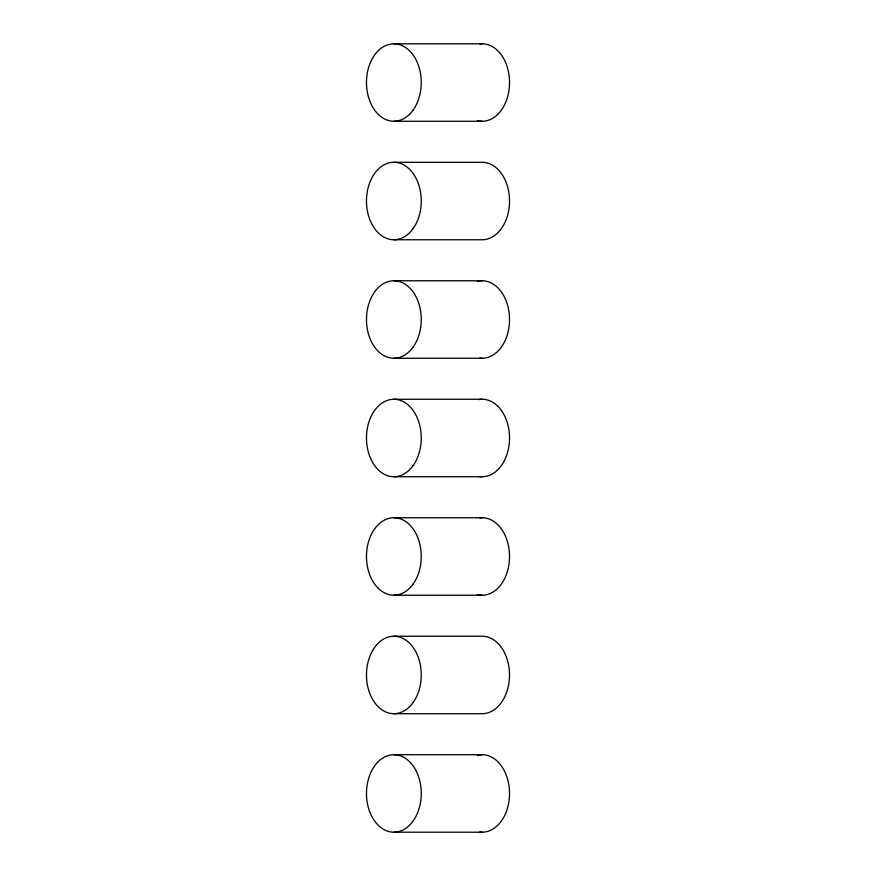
<?xml version="1.0" encoding="UTF-8"?>
<svg xmlns="http://www.w3.org/2000/svg" width="876" height="876" viewBox="0 0 876 876"><rect width="100%" height="100%" fill="white"/><g stroke="black" fill="none" stroke-linecap="round" stroke-linejoin="round"><path stroke-width="1.31" d="M393.861 43.8L482.139 43.8M393.861 121.282L482.139 121.282M393.861 162.29L482.139 162.29A38.741 27.397 -90 0 1 509.525 201.031A38.741 27.397 -90 0 1 482.139 239.761L393.861 239.761M393.861 280.769L482.139 280.769M393.861 358.251L482.139 358.251M393.861 399.259L482.139 399.259M393.861 476.741L482.139 476.741M393.861 517.749L482.139 517.749M393.861 595.231L482.139 595.231M393.861 636.239L482.139 636.239A38.741 27.397 -90 0 1 509.525 674.969A38.741 27.397 -90 0 1 482.139 713.71L393.861 713.71M393.861 754.718L482.139 754.718M393.861 832.2A38.741 27.397 90 0 0 417.589 774.088A38.741 27.397 90 0 0 370.143 774.088A38.741 27.397 90 0 0 393.861 832.2L482.139 832.2M479.752 43.942A38.741 27.397 -90 0 1 509.503 84.238A38.741 27.397 -90 0 1 477.376 120.691M477.376 281.36A38.741 27.397 -90 0 1 509.503 317.813A38.741 27.397 -90 0 1 479.752 358.109M478.559 399.587A38.741 27.397 -90 0 1 509.525 438A38.741 27.397 -90 0 1 478.559 476.413M479.752 517.891A38.741 27.397 -90 0 1 509.503 558.187A38.741 27.397 -90 0 1 477.376 594.64M477.376 755.309A38.741 27.397 90 0 1 509.503 791.762A38.741 27.397 90 0 1 479.752 832.058M413.231 109.927A38.741 27.397 -90 0 0 400.956 45.125A38.741 27.397 -90 0 0 367.405 92.56A38.741 27.397 -90 0 0 413.231 109.927M413.231 228.417A38.741 27.397 -90 0 0 400.956 163.604A38.741 27.397 -90 0 0 367.405 211.05A38.741 27.397 -90 0 0 413.231 228.417M413.231 346.907A38.741 27.397 -90 0 0 400.956 282.094A38.741 27.397 -90 0 0 367.405 329.54A38.741 27.397 -90 0 0 413.231 346.907M413.231 465.397A38.741 27.397 -90 0 0 400.956 400.584A38.741 27.397 -90 0 0 367.405 448.03A38.741 27.397 -90 0 0 413.231 465.397M413.231 583.876A38.741 27.397 -90 0 0 400.956 519.063A38.741 27.397 -90 0 0 367.405 566.509A38.741 27.397 -90 0 0 413.231 583.876M413.231 702.366A38.741 27.397 -90 0 0 400.956 637.553A38.741 27.397 -90 0 0 367.405 684.999A38.741 27.397 -90 0 0 413.231 702.366"/></g></svg>
